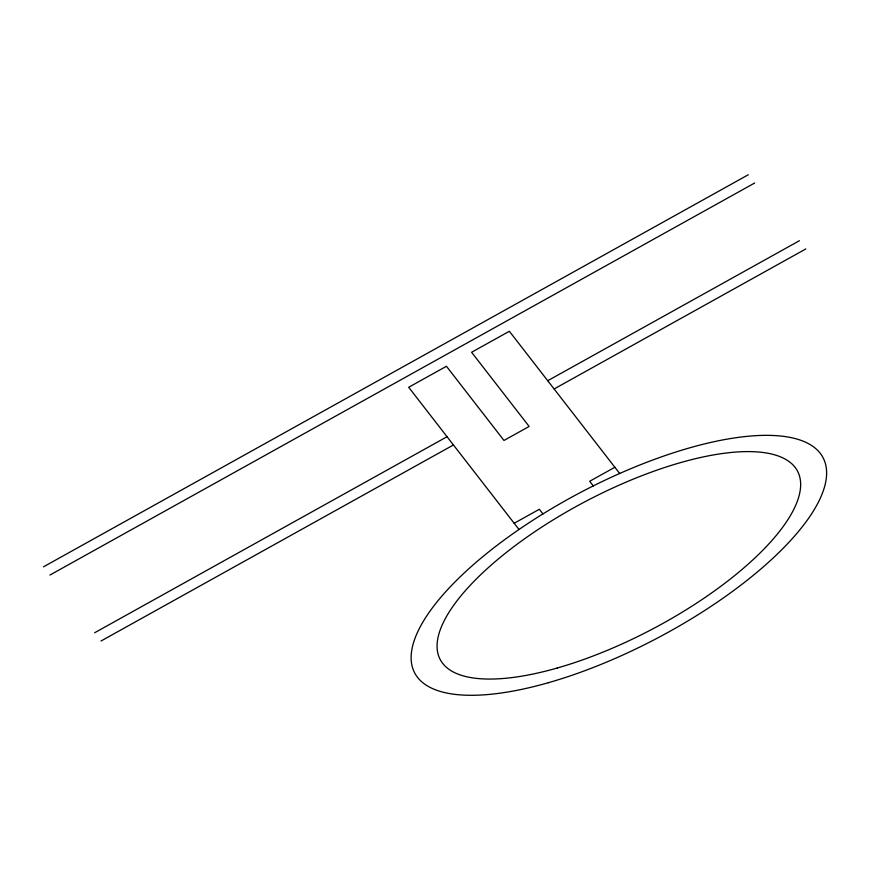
<?xml version="1.0" encoding="UTF-8"?>
<svg xmlns="http://www.w3.org/2000/svg" width="870" height="870" viewBox="0 0 870 870"><rect width="100%" height="100%" fill="white"/><g stroke="black" fill="none" stroke-linecap="round" stroke-linejoin="round"><path stroke-width="1.3" d="M43.5 566.816L748.287 174.761M49.895 575.059L754.682 183.004M94.645 632.751L447.039 436.729M547.73 380.723L799.432 240.707M101.04 640.994L453.433 444.972M554.114 388.966L805.827 248.94M514.17 523.272L539.346 509.265L542.945 513.909M614.862 467.266L589.686 481.262L593.286 485.906M619.679 473.476L509.363 331.263L471.605 352.274L529.145 426.452L503.98 440.448L446.44 366.27L408.683 387.27L518.998 529.482M548.35 682.711A230.822 82.345 -27.8 0 0 823.368 458.294A230.822 82.345 -27.8 0 0 484.873 554.962A230.822 82.345 -27.8 0 0 548.35 682.711M557.17 668.04A201.97 72.047 -27.8 0 0 797.801 471.671A201.97 72.047 -27.8 0 0 501.62 556.256A201.97 72.047 -27.8 0 0 557.17 668.04"/></g></svg>
